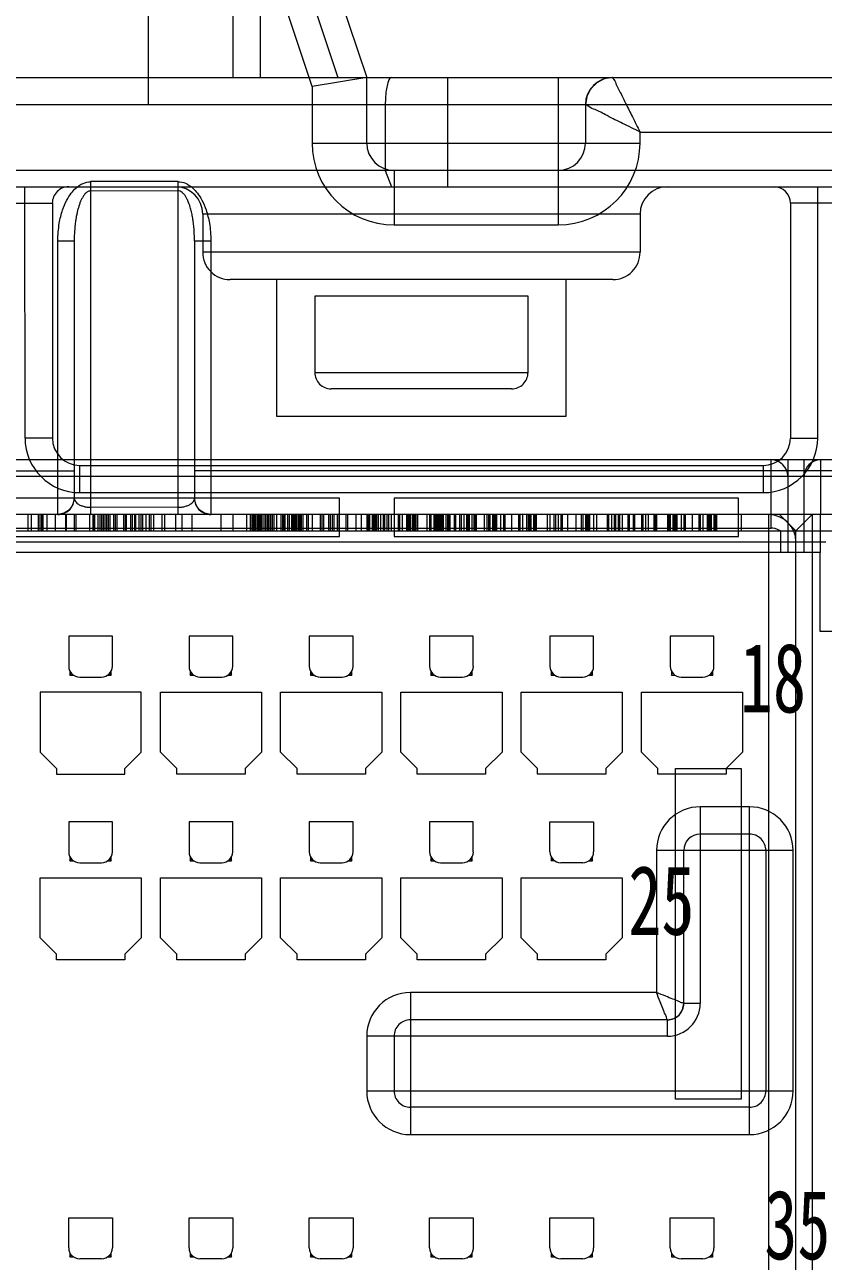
# Model space of a CAD drawing. Header units: inches. Extents: x 47316 to 59086, y 3141 to 11743.
# Drawn here: x 54970.72 to 54999.47, y 9651.85 to 9696.41 of the extents above; entities that cross this region are included whole.
import ezdxf

# ---------------------------------------------------------------- set-up
doc = ezdxf.new("R2010")
doc.units = ezdxf.units.IN
doc.header["$MEASUREMENT"] = 0
doc.styles.get("Standard").update_dxf_attribs({"font": ''})
doc.styles.get('Standard').set_extended_font_data('SimSun')

msp = doc.modelspace()

# ---------------------------------------------------------------- linework, layer by layer
at = {"color": 0, "linetype": 'Continuous', "lineweight": 15}
for p, q in [((54975.162, 9700.414), (54975.162, 9693.524)), ((54981.291, 9699.741), (54983.036, 9694.508)), ((54980.358, 9699.429), (54981.998, 9694.508)), ((54979.197, 9698.642), (54979.197, 9694.508)), ((54981.067, 9694.189), (54979.648, 9698.445)), ((54978.213, 9697.658), (54978.213, 9694.508)), ((54932.135, 9694.508), (55017.204, 9694.508)), ((54983.036, 9694.508), (54981.067, 9694.189)), ((54983.036, 9692.146), (54983.036, 9694.508)), ((54985.94, 9694.508), (54985.94, 9690.571)), ((54989.925, 9694.508), (54989.925, 9689.193)), ((54991.316, 9694.32), (54991.098, 9694.102)), ((54991.59, 9694.46), (54991.316, 9694.32)), ((54991.894, 9694.508), (54991.59, 9694.46)), ((54981.067, 9694.189), (54981.067, 9692.146)), ((54991.098, 9694.102), (54990.958, 9693.828)), ((55017.204, 9693.524), (54932.135, 9693.524)), ((54983.704, 9693.524), (54983.704, 9691.162)), ((54990.958, 9693.828), (54990.91, 9693.524)), ((54990.91, 9693.524), (54990.91, 9692.146)), ((54992.878, 9692.146), (54992.878, 9692.54)), ((54992.878, 9692.54), (55017.204, 9692.54)), ((54981.067, 9692.146), (54992.878, 9692.146)), ((55003.213, 9691.162), (54954.492, 9691.162)), ((54976.244, 9690.757), (54973.095, 9690.757)), ((54973.095, 9690.757), (54973.095, 9678.76)), ((54976.244, 9678.76), (54976.244, 9690.757)), ((54983.704, 9691.162), (54983.928, 9690.571)), ((54984.02, 9691.162), (54984.02, 9689.193)), ((54954.492, 9690.571), (54976.146, 9690.571)), ((54970.733, 9681.516), (54970.732, 9690.571)), ((54976.244, 9690.417), (54973.095, 9690.422)), ((54976.146, 9690.571), (54993.862, 9690.571)), ((54993.862, 9690.571), (55003.213, 9690.571)), ((54999.276, 9681.516), (54999.276, 9690.571)), ((54954.492, 9689.981), (54971.717, 9689.981)), ((54971.717, 9689.981), (54971.717, 9681.516)), ((55003.213, 9689.981), (54998.292, 9689.981)), ((54998.292, 9689.981), (54998.292, 9681.516)), ((54992.878, 9689.587), (54977.13, 9689.587)), ((54977.13, 9689.587), (54977.13, 9688.209)), ((54992.878, 9689.587), (54992.878, 9688.209)), ((54984.02, 9689.193), (54989.925, 9689.193)), ((54971.914, 9678.76), (54971.914, 9688.621)), ((54971.914, 9688.621), (54972.504, 9688.621)), ((54972.504, 9688.621), (54972.504, 9679.351)), ((54976.835, 9688.621), (54976.835, 9679.351)), ((54976.835, 9688.621), (54977.425, 9688.621)), ((54977.425, 9688.621), (54977.425, 9678.76)), ((54992.878, 9688.209), (54977.13, 9688.209)), ((54980.575, 9687.225), (54978.114, 9687.225)), ((54979.788, 9687.225), (54979.788, 9682.303)), ((54989.433, 9687.225), (54980.575, 9687.225)), ((54991.894, 9687.225), (54989.433, 9687.225)), ((54990.221, 9682.303), (54990.221, 9687.225)), ((54988.843, 9686.634), (54981.166, 9686.634)), ((54981.166, 9686.634), (54981.166, 9683.878)), ((54988.843, 9683.878), (54988.843, 9686.634)), ((54981.166, 9683.878), (54988.843, 9683.878)), ((54988.252, 9683.288), (54981.756, 9683.288)), ((54979.788, 9682.303), (54990.221, 9682.303)), ((54971.717, 9681.516), (54970.733, 9681.516)), ((54998.292, 9681.516), (54999.276, 9681.516)), ((55023.39, 9680.729), (54929, 9680.729)), ((54972.701, 9679.547), (54972.701, 9680.532)), ((54972.701, 9680.532), (54997.307, 9680.532)), ((54997.307, 9680.532), (54997.307, 9679.547)), ((54997.603, 9678.268), (54997.603, 9680.729)), ((54998.193, 9680.729), (54998.193, 9677.387)), ((54998.784, 9677.387), (54998.784, 9680.729)), ((54999.374, 9680.729), (54999.374, 9680.138)), ((54928.41, 9680.138), (55020.929, 9680.138)), ((54947.307, 9680.335), (54972.504, 9680.335)), ((55001.441, 9680.335), (54976.835, 9680.335)), ((54999.374, 9680.138), (54999.36, 9677.387)), ((54982.051, 9679.351), (54969.65, 9679.351)), ((54972.504, 9679.351), (54972.459, 9679.125)), ((54997.307, 9679.547), (54972.701, 9679.547)), ((54976.88, 9679.125), (54976.835, 9679.351)), ((54982.051, 9677.973), (54982.051, 9679.351)), ((54984.02, 9679.351), (54984.02, 9677.973)), ((54996.421, 9679.351), (54984.02, 9679.351)), ((54996.421, 9677.973), (54996.421, 9679.351)), ((55022.406, 9678.76), (54927.918, 9678.76)), ((54970.831, 9678.76), (54970.831, 9678.17)), ((54970.837, 9678.76), (54970.837, 9678.17)), ((54970.96, 9678.76), (54970.96, 9678.17)), ((54971.206, 9678.76), (54971.206, 9678.17)), ((54971.268, 9678.76), (54971.268, 9678.17)), ((54971.329, 9678.76), (54971.329, 9678.17)), ((54971.372, 9678.76), (54971.372, 9678.17)), ((54971.52, 9678.76), (54971.52, 9678.17)), ((54971.815, 9678.76), (54971.815, 9678.17)), ((54971.821, 9678.76), (54971.821, 9678.17)), ((54972.139, 9678.805), (54971.914, 9678.76)), ((54972.332, 9678.933), (54972.139, 9678.805)), ((54972.19, 9678.76), (54972.19, 9678.17)), ((54972.209, 9678.76), (54972.209, 9678.17)), ((54972.459, 9679.125), (54972.332, 9678.933)), ((54972.504, 9678.76), (54972.504, 9678.17)), ((54972.56, 9678.76), (54972.56, 9678.17)), ((54973.052, 9678.76), (54973.052, 9678.17)), ((54973.095, 9679.033), (54976.244, 9679.023)), ((54973.175, 9678.76), (54973.175, 9678.17)), ((54973.193, 9678.76), (54973.193, 9678.17)), ((54973.236, 9678.76), (54973.236, 9678.17)), ((54973.359, 9678.76), (54973.359, 9678.17)), ((54973.421, 9678.76), (54973.421, 9678.17)), ((54973.482, 9678.76), (54973.482, 9678.17)), ((54973.488, 9678.76), (54973.488, 9678.17)), ((54973.544, 9678.76), (54973.544, 9678.17)), ((54973.605, 9678.76), (54973.605, 9678.17)), ((54973.667, 9678.76), (54973.667, 9678.17)), ((54973.728, 9678.76), (54973.728, 9678.17)), ((54973.79, 9678.76), (54973.79, 9678.17)), ((54973.913, 9678.76), (54973.913, 9678.17)), ((54973.974, 9678.76), (54973.974, 9678.17)), ((54973.981, 9678.76), (54973.981, 9678.17)), ((54974.036, 9678.76), (54974.036, 9678.17)), ((54974.282, 9678.76), (54974.282, 9678.17)), ((54974.343, 9678.76), (54974.343, 9678.17)), ((54974.374, 9678.76), (54974.374, 9678.17)), ((54974.528, 9678.76), (54974.528, 9678.17)), ((54974.59, 9678.76), (54974.59, 9678.17)), ((54974.669, 9678.76), (54974.669, 9678.17)), ((54974.713, 9678.76), (54974.713, 9678.17)), ((54974.836, 9678.76), (54974.836, 9678.17)), ((54974.897, 9678.76), (54974.897, 9678.17)), ((54974.959, 9678.76), (54974.959, 9678.17)), ((54975.082, 9678.76), (54975.082, 9678.17)), ((54975.205, 9678.76), (54975.205, 9678.17)), ((54975.266, 9678.76), (54975.266, 9678.17)), ((54975.358, 9678.76), (54975.358, 9678.17)), ((54975.654, 9678.76), (54975.654, 9678.17)), ((54975.758, 9678.76), (54975.758, 9678.17)), ((54976.146, 9678.76), (54976.146, 9678.17)), ((54976.373, 9678.76), (54976.373, 9678.17)), ((54976.743, 9678.76), (54976.743, 9678.17)), ((54977.007, 9678.933), (54976.88, 9679.125)), ((54977.199, 9678.805), (54977.007, 9678.933)), ((54977.425, 9678.76), (54977.199, 9678.805)), ((54977.788, 9678.76), (54977.788, 9678.17)), ((54978.219, 9678.76), (54978.219, 9678.17)), ((54978.711, 9678.76), (54978.711, 9678.17)), ((54978.834, 9678.76), (54978.834, 9678.17)), ((54978.896, 9678.76), (54978.896, 9678.17)), ((54978.902, 9678.76), (54978.902, 9678.17)), ((54978.951, 9678.76), (54978.951, 9678.17)), ((54979, 9678.76), (54979, 9678.17)), ((54979.019, 9678.76), (54979.019, 9678.17)), ((54979.08, 9678.76), (54979.08, 9678.17)), ((54979.099, 9678.76), (54979.099, 9678.17)), ((54979.142, 9678.76), (54979.142, 9678.17)), ((54979.148, 9678.76), (54979.148, 9678.17)), ((54979.197, 9678.76), (54979.197, 9678.17)), ((54979.203, 9678.76), (54979.203, 9678.17)), ((54979.246, 9678.76), (54979.246, 9678.17)), ((54979.265, 9678.76), (54979.265, 9678.17)), ((54979.326, 9678.76), (54979.326, 9678.17)), ((54979.388, 9678.76), (54979.388, 9678.17)), ((54979.394, 9678.76), (54979.394, 9678.17)), ((54979.449, 9678.76), (54979.449, 9678.17)), ((54979.492, 9678.76), (54979.492, 9678.17)), ((54979.542, 9678.76), (54979.542, 9678.17)), ((54979.572, 9678.76), (54979.572, 9678.17)), ((54979.634, 9678.76), (54979.634, 9678.17)), ((54979.695, 9678.76), (54979.695, 9678.17)), ((54979.788, 9678.76), (54979.788, 9678.17)), ((54979.941, 9678.76), (54979.941, 9678.17)), ((54980.003, 9678.76), (54980.003, 9678.17)), ((54980.034, 9678.76), (54980.034, 9678.17)), ((54980.083, 9678.76), (54980.083, 9678.17)), ((54980.181, 9678.76), (54980.181, 9678.17)), ((54980.187, 9678.76), (54980.187, 9678.17)), ((54980.249, 9678.76), (54980.249, 9678.17)), ((54980.329, 9678.76), (54980.329, 9678.17)), ((54980.372, 9678.76), (54980.372, 9678.17)), ((54980.378, 9678.76), (54980.378, 9678.17)), ((54980.427, 9678.76), (54980.427, 9678.17)), ((54980.477, 9678.76), (54980.477, 9678.17)), ((54980.495, 9678.76), (54980.495, 9678.17)), ((54980.557, 9678.76), (54980.557, 9678.17)), ((54980.575, 9678.76), (54980.575, 9678.17)), ((54980.618, 9678.76), (54980.618, 9678.17)), ((54980.624, 9678.76), (54980.624, 9678.17)), ((54980.673, 9678.76), (54980.673, 9678.17)), ((54980.741, 9678.76), (54980.741, 9678.17)), ((54980.864, 9678.76), (54980.864, 9678.17)), ((54980.926, 9678.76), (54980.926, 9678.17)), ((54981.067, 9678.76), (54981.067, 9678.17)), ((54981.362, 9678.76), (54981.362, 9678.17)), ((54981.418, 9678.76), (54981.418, 9678.17)), ((54981.479, 9678.76), (54981.479, 9678.17)), ((54981.658, 9678.76), (54981.658, 9678.17)), ((54981.725, 9678.76), (54981.725, 9678.17)), ((54981.787, 9678.76), (54981.787, 9678.17)), ((54981.848, 9678.76), (54981.848, 9678.17)), ((54981.971, 9678.76), (54981.971, 9678.17)), ((54982.033, 9678.76), (54982.033, 9678.17)), ((54982.279, 9678.76), (54982.279, 9678.17)), ((54982.341, 9678.76), (54982.341, 9678.17)), ((54982.347, 9678.76), (54982.347, 9678.17)), ((54982.642, 9678.76), (54982.642, 9678.17)), ((54982.833, 9678.76), (54982.833, 9678.17)), ((54983.036, 9678.76), (54983.036, 9678.17)), ((54983.079, 9678.76), (54983.079, 9678.17)), ((54983.085, 9678.76), (54983.085, 9678.17)), ((54983.134, 9678.76), (54983.134, 9678.17)), ((54983.14, 9678.76), (54983.14, 9678.17)), ((54983.232, 9678.76), (54983.232, 9678.17)), ((54983.263, 9678.76), (54983.263, 9678.17)), ((54983.282, 9678.76), (54983.282, 9678.17)), ((54983.331, 9678.76), (54983.331, 9678.17)), ((54983.38, 9678.76), (54983.38, 9678.17)), ((54983.386, 9678.76), (54983.386, 9678.17)), ((54983.448, 9678.76), (54983.448, 9678.17)), ((54983.528, 9678.76), (54983.528, 9678.17)), ((54983.626, 9678.76), (54983.626, 9678.17)), ((54983.632, 9678.76), (54983.632, 9678.17)), ((54983.675, 9678.76), (54983.675, 9678.17)), ((54983.755, 9678.76), (54983.755, 9678.17)), ((54983.817, 9678.76), (54983.817, 9678.17)), ((54983.921, 9678.76), (54983.921, 9678.17)), ((54984.168, 9678.76), (54984.168, 9678.17)), ((54984.217, 9678.76), (54984.217, 9678.17)), ((54984.309, 9678.76), (54984.309, 9678.17)), ((54984.315, 9678.76), (54984.315, 9678.17)), ((54984.463, 9678.76), (54984.463, 9678.17)), ((54984.512, 9678.76), (54984.512, 9678.17)), ((54984.561, 9678.76), (54984.561, 9678.17)), ((54984.61, 9678.76), (54984.61, 9678.17)), ((54984.678, 9678.76), (54984.678, 9678.17)), ((54984.709, 9678.76), (54984.709, 9678.17)), ((54984.758, 9678.76), (54984.758, 9678.17)), ((54984.807, 9678.76), (54984.807, 9678.17)), ((54984.863, 9678.76), (54984.863, 9678.17)), ((54985.201, 9678.76), (54985.201, 9678.17)), ((54985.299, 9678.76), (54985.299, 9678.17)), ((54985.349, 9678.76), (54985.349, 9678.17)), ((54985.447, 9678.76), (54985.447, 9678.17)), ((54985.496, 9678.76), (54985.496, 9678.17)), ((54985.539, 9678.76), (54985.539, 9678.17)), ((54985.545, 9678.76), (54985.545, 9678.17)), ((54985.595, 9678.76), (54985.595, 9678.17)), ((54985.644, 9678.76), (54985.644, 9678.17)), ((54985.693, 9678.76), (54985.693, 9678.17)), ((54985.742, 9678.76), (54985.742, 9678.17)), ((54985.785, 9678.76), (54985.785, 9678.17)), ((54985.792, 9678.76), (54985.792, 9678.17)), ((54985.89, 9678.76), (54985.89, 9678.17)), ((54985.939, 9678.76), (54985.939, 9678.17)), ((54985.988, 9678.76), (54985.988, 9678.17)), ((54986.031, 9678.76), (54986.031, 9678.17)), ((54986.185, 9678.76), (54986.185, 9678.17)), ((54986.234, 9678.76), (54986.234, 9678.17)), ((54986.382, 9678.76), (54986.382, 9678.17)), ((54986.431, 9678.76), (54986.431, 9678.17)), ((54986.53, 9678.76), (54986.53, 9678.17)), ((54986.628, 9678.76), (54986.628, 9678.17)), ((54986.677, 9678.76), (54986.677, 9678.17)), ((54986.708, 9678.76), (54986.708, 9678.17)), ((54986.727, 9678.76), (54986.727, 9678.17)), ((54986.825, 9678.76), (54986.825, 9678.17)), ((54986.893, 9678.76), (54986.893, 9678.17)), ((54986.923, 9678.76), (54986.923, 9678.17)), ((54986.973, 9678.76), (54986.973, 9678.17)), ((54987.262, 9678.76), (54987.262, 9678.17)), ((54987.366, 9678.76), (54987.366, 9678.17)), ((54987.416, 9678.76), (54987.416, 9678.17)), ((54987.465, 9678.76), (54987.465, 9678.17)), ((54987.563, 9678.76), (54987.563, 9678.17)), ((54987.612, 9678.76), (54987.612, 9678.17)), ((54987.662, 9678.76), (54987.662, 9678.17)), ((54987.711, 9678.76), (54987.711, 9678.17)), ((54987.858, 9678.76), (54987.858, 9678.17)), ((54987.957, 9678.76), (54987.957, 9678.17)), ((54988.006, 9678.76), (54988.006, 9678.17)), ((54988.252, 9678.76), (54988.252, 9678.17)), ((54988.498, 9678.76), (54988.498, 9678.17)), ((54988.547, 9678.76), (54988.547, 9678.17)), ((54988.646, 9678.76), (54988.646, 9678.17)), ((54988.794, 9678.76), (54988.794, 9678.17)), ((54988.843, 9678.76), (54988.843, 9678.17)), ((54988.892, 9678.76), (54988.892, 9678.17)), ((54988.941, 9678.76), (54988.941, 9678.17)), ((54989.04, 9678.76), (54989.04, 9678.17)), ((54989.089, 9678.76), (54989.089, 9678.17)), ((54989.138, 9678.76), (54989.138, 9678.17)), ((54989.532, 9678.76), (54989.532, 9678.17)), ((54989.63, 9678.76), (54989.63, 9678.17)), ((54989.778, 9678.76), (54989.778, 9678.17)), ((54989.827, 9678.76), (54989.827, 9678.17)), ((54989.925, 9678.76), (54989.925, 9678.17)), ((54990.024, 9678.76), (54990.024, 9678.17)), ((54990.073, 9678.76), (54990.073, 9678.17)), ((54990.27, 9678.76), (54990.27, 9678.17)), ((54990.565, 9678.76), (54990.565, 9678.17)), ((54990.762, 9678.76), (54990.762, 9678.17)), ((54990.811, 9678.76), (54990.811, 9678.17)), ((54990.91, 9678.76), (54990.91, 9678.17)), ((54990.959, 9678.76), (54990.959, 9678.17)), ((54991.008, 9678.76), (54991.008, 9678.17)), ((54991.057, 9678.76), (54991.057, 9678.17)), ((54991.205, 9678.76), (54991.205, 9678.17)), ((54991.303, 9678.76), (54991.303, 9678.17)), ((54991.697, 9678.76), (54991.697, 9678.17)), ((54991.746, 9678.76), (54991.746, 9678.17)), ((54991.845, 9678.76), (54991.845, 9678.17)), ((54991.943, 9678.76), (54991.943, 9678.17)), ((54991.992, 9678.76), (54991.992, 9678.17)), ((54992.091, 9678.76), (54992.091, 9678.17)), ((54992.14, 9678.76), (54992.14, 9678.17)), ((54992.238, 9678.76), (54992.238, 9678.17)), ((54992.435, 9678.76), (54992.435, 9678.17)), ((54992.484, 9678.76), (54992.484, 9678.17)), ((54992.632, 9678.76), (54992.632, 9678.17)), ((54992.681, 9678.76), (54992.681, 9678.17)), ((54992.927, 9678.76), (54992.927, 9678.17)), ((54992.977, 9678.76), (54992.977, 9678.17)), ((54993.075, 9678.76), (54993.075, 9678.17)), ((54993.173, 9678.76), (54993.173, 9678.17)), ((54993.37, 9678.76), (54993.37, 9678.17)), ((54993.419, 9678.76), (54993.419, 9678.17)), ((54993.469, 9678.76), (54993.469, 9678.17)), ((54993.862, 9678.76), (54993.862, 9678.17)), ((54993.912, 9678.76), (54993.912, 9678.17)), ((54993.961, 9678.76), (54993.961, 9678.17)), ((54994.059, 9678.76), (54994.059, 9678.17)), ((54994.108, 9678.76), (54994.108, 9678.17)), ((54994.158, 9678.76), (54994.158, 9678.17)), ((54994.207, 9678.76), (54994.207, 9678.17)), ((54994.355, 9678.76), (54994.355, 9678.17)), ((54994.453, 9678.76), (54994.453, 9678.17)), ((54994.502, 9678.76), (54994.502, 9678.17)), ((54994.748, 9678.76), (54994.748, 9678.17)), ((54994.994, 9678.76), (54994.994, 9678.17)), ((54995.044, 9678.76), (54995.044, 9678.17)), ((54995.142, 9678.76), (54995.142, 9678.17)), ((54995.29, 9678.76), (54995.29, 9678.17)), ((54995.339, 9678.76), (54995.339, 9678.17)), ((54995.388, 9678.76), (54995.388, 9678.17)), ((54995.437, 9678.76), (54995.437, 9678.17)), ((54995.536, 9678.76), (54995.536, 9678.17)), ((54995.585, 9678.76), (54995.585, 9678.17)), ((54995.634, 9678.76), (54995.634, 9678.17)), ((54996.52, 9678.76), (54996.52, 9678.17)), ((54997.504, 9678.76), (54997.504, 9619.311)), ((54997.898, 9678.76), (54998.488, 9678.17)), ((54998.488, 9678.17), (54999.079, 9678.76)), ((54999.079, 9678.76), (54999.079, 9619.311)), ((54957.88, 9678.268), (54997.603, 9678.268)), ((54928.114, 9678.17), (55021.225, 9678.17)), ((54969.65, 9677.973), (54982.051, 9677.973)), ((54984.02, 9677.973), (54996.421, 9677.973)), ((54997.929, 9678.17), (54997.929, 9677.387)), ((54998.488, 9620.295), (54998.488, 9678.17)), ((54951.146, 9677.776), (54999.571, 9677.776)), ((54999.357, 9677.387), (54951.507, 9677.387)), ((54999.357, 9674.55), (54999.357, 9677.387)), ((54973.882, 9674.38), (54972.307, 9674.38)), ((54972.307, 9674.38), (54972.307, 9673.297)), ((54973.882, 9673.297), (54973.882, 9674.38)), ((54978.213, 9674.38), (54976.638, 9674.38)), ((54976.638, 9674.38), (54976.638, 9673.297)), ((54978.213, 9673.297), (54978.213, 9674.38)), ((54982.544, 9674.38), (54980.969, 9674.38)), ((54980.969, 9674.38), (54980.969, 9673.297)), ((54982.544, 9673.297), (54982.544, 9674.38)), ((54986.874, 9674.38), (54985.299, 9674.38)), ((54985.299, 9674.38), (54985.299, 9673.297)), ((54986.874, 9673.297), (54986.874, 9674.38)), ((54991.205, 9674.38), (54989.63, 9674.38)), ((54989.63, 9674.38), (54989.63, 9673.297)), ((54991.205, 9673.297), (54991.205, 9674.38)), ((54995.536, 9674.38), (54993.961, 9674.38)), ((54993.961, 9674.38), (54993.961, 9673.297)), ((54995.536, 9673.297), (54995.536, 9674.38)), ((55019.007, 9674.55), (54999.357, 9674.55)), ((54972.351, 9673.117), (54972.351, 9672.973)), ((54972.351, 9672.973), (54972.398, 9673.046)), ((54972.351, 9672.973), (54972.479, 9672.973)), ((54973.711, 9672.973), (54973.838, 9672.973)), ((54973.792, 9673.046), (54973.838, 9672.973)), ((54973.838, 9672.973), (54973.838, 9673.117)), ((54976.682, 9673.117), (54976.682, 9672.973)), ((54976.682, 9672.973), (54976.729, 9673.046)), ((54976.682, 9672.973), (54976.809, 9672.973)), ((54978.042, 9672.973), (54978.169, 9672.973)), ((54978.122, 9673.046), (54978.169, 9672.973)), ((54978.169, 9672.973), (54978.169, 9673.117)), ((54981.012, 9673.117), (54981.012, 9672.973)), ((54981.012, 9672.973), (54981.059, 9673.046)), ((54981.012, 9672.973), (54981.14, 9672.973)), ((54982.372, 9672.973), (54982.5, 9672.973)), ((54982.453, 9673.046), (54982.5, 9672.973)), ((54982.5, 9672.973), (54982.5, 9673.117)), ((54985.343, 9673.117), (54985.343, 9672.973)), ((54985.343, 9672.973), (54985.39, 9673.046)), ((54985.343, 9672.973), (54985.471, 9672.973)), ((54986.703, 9672.973), (54986.83, 9672.973)), ((54986.784, 9673.046), (54986.83, 9672.973)), ((54986.83, 9672.973), (54986.83, 9673.117)), ((54989.674, 9673.117), (54989.674, 9672.973)), ((54989.674, 9672.973), (54989.721, 9673.046)), ((54989.674, 9672.973), (54989.801, 9672.973)), ((54991.034, 9672.973), (54991.161, 9672.973)), ((54991.114, 9673.046), (54991.161, 9672.973)), ((54991.161, 9672.973), (54991.161, 9673.117)), ((54994.005, 9673.117), (54994.005, 9672.973)), ((54994.005, 9672.973), (54994.051, 9673.046)), ((54994.005, 9672.973), (54994.132, 9672.973)), ((54995.364, 9672.973), (54995.492, 9672.973)), ((54995.445, 9673.046), (54995.492, 9672.973)), ((54995.492, 9672.973), (54995.492, 9673.117)), ((54972.701, 9672.904), (54973.488, 9672.904)), ((54977.032, 9672.904), (54977.819, 9672.904)), ((54981.362, 9672.904), (54982.15, 9672.904)), ((54985.693, 9672.904), (54986.481, 9672.904)), ((54990.024, 9672.904), (54990.811, 9672.904)), ((54994.355, 9672.904), (54995.142, 9672.904)), ((54971.274, 9672.362), (54971.274, 9670.197)), ((54974.916, 9672.362), (54971.274, 9672.362)), ((54974.916, 9670.197), (54974.916, 9672.362)), ((54975.605, 9670.197), (54975.605, 9672.362)), ((54975.605, 9672.362), (54979.246, 9672.362)), ((54979.246, 9672.362), (54979.246, 9670.197)), ((54979.935, 9670.197), (54979.935, 9672.362)), ((54979.935, 9672.362), (54983.577, 9672.362)), ((54983.577, 9672.362), (54983.577, 9670.197)), ((54984.266, 9670.197), (54984.266, 9672.362)), ((54984.266, 9672.362), (54987.908, 9672.362)), ((54987.908, 9672.362), (54987.908, 9670.197)), ((54988.597, 9670.197), (54988.597, 9672.362)), ((54988.597, 9672.362), (54992.238, 9672.362)), ((54992.238, 9672.362), (54992.238, 9670.197)), ((54992.927, 9670.197), (54992.927, 9672.362)), ((54992.927, 9672.362), (54996.569, 9672.362)), ((54996.569, 9672.362), (54996.569, 9670.197)), ((54971.274, 9670.197), (54971.864, 9669.607)), ((54974.325, 9669.607), (54974.916, 9670.197)), ((54976.195, 9669.607), (54975.605, 9670.197)), ((54979.246, 9670.197), (54978.656, 9669.607)), ((54980.526, 9669.607), (54979.935, 9670.197)), ((54983.577, 9670.197), (54982.986, 9669.607)), ((54984.857, 9669.607), (54984.266, 9670.197)), ((54987.908, 9670.197), (54987.317, 9669.607)), ((54989.187, 9669.607), (54988.597, 9670.197)), ((54992.238, 9670.197), (54991.648, 9669.607)), ((54993.518, 9669.607), (54992.927, 9670.197)), ((54996.569, 9670.197), (54995.979, 9669.607)), ((54971.864, 9669.607), (54971.864, 9669.41)), ((54971.864, 9669.41), (54974.325, 9669.41)), ((54974.325, 9669.41), (54974.325, 9669.607)), ((54976.195, 9669.41), (54976.195, 9669.607)), ((54978.656, 9669.41), (54976.195, 9669.41)), ((54978.656, 9669.607), (54978.656, 9669.41)), ((54980.526, 9669.41), (54980.526, 9669.607)), ((54982.986, 9669.41), (54980.526, 9669.41)), ((54982.986, 9669.607), (54982.986, 9669.41)), ((54984.857, 9669.41), (54984.857, 9669.607)), ((54987.317, 9669.41), (54984.857, 9669.41)), ((54987.317, 9669.607), (54987.317, 9669.41)), ((54989.187, 9669.41), (54989.187, 9669.607)), ((54991.648, 9669.41), (54989.187, 9669.41)), ((54991.648, 9669.607), (54991.648, 9669.41)), ((54993.518, 9669.41), (54993.518, 9669.607)), ((54995.979, 9669.41), (54993.518, 9669.41)), ((54994.158, 9657.697), (54994.158, 9669.607)), ((54994.158, 9669.607), (54996.52, 9669.607)), ((54995.979, 9669.607), (54995.979, 9669.41)), ((54996.52, 9669.607), (54996.52, 9657.697)), ((54995.044, 9668.229), (54995.043, 9661.142)), ((54996.815, 9668.229), (54995.044, 9668.229)), ((54996.815, 9656.418), (54996.815, 9668.229)), ((54973.882, 9667.687), (54972.307, 9667.687)), ((54972.307, 9667.687), (54972.307, 9666.605)), ((54973.882, 9666.605), (54973.882, 9667.687)), ((54978.213, 9667.687), (54976.638, 9667.687)), ((54976.638, 9667.687), (54976.638, 9666.605)), ((54978.213, 9666.605), (54978.213, 9667.687)), ((54982.544, 9667.687), (54980.969, 9667.687)), ((54980.969, 9667.687), (54980.969, 9666.605)), ((54982.544, 9666.605), (54982.544, 9667.687)), ((54986.874, 9667.687), (54985.299, 9667.687)), ((54985.299, 9667.687), (54985.299, 9666.605)), ((54986.874, 9666.605), (54986.874, 9667.687)), ((54989.63, 9666.605), (54989.63, 9667.687)), ((54989.63, 9667.687), (54991.205, 9667.687)), ((54991.205, 9667.687), (54991.205, 9666.605)), ((54996.815, 9667.244), (54995.044, 9667.244)), ((54972.351, 9666.424), (54972.351, 9666.28)), ((54972.351, 9666.28), (54972.398, 9666.353)), ((54972.351, 9666.28), (54972.479, 9666.28)), ((54973.711, 9666.28), (54973.838, 9666.28)), ((54973.792, 9666.353), (54973.838, 9666.28)), ((54973.838, 9666.28), (54973.838, 9666.424)), ((54976.682, 9666.424), (54976.682, 9666.28)), ((54976.682, 9666.28), (54976.729, 9666.353)), ((54976.682, 9666.28), (54976.809, 9666.28)), ((54978.042, 9666.28), (54978.169, 9666.28)), ((54978.122, 9666.353), (54978.169, 9666.28)), ((54978.169, 9666.28), (54978.169, 9666.424)), ((54981.012, 9666.424), (54981.012, 9666.28)), ((54981.012, 9666.28), (54981.059, 9666.353)), ((54981.012, 9666.28), (54981.14, 9666.28)), ((54982.372, 9666.28), (54982.5, 9666.28)), ((54982.453, 9666.353), (54982.5, 9666.28)), ((54982.5, 9666.28), (54982.5, 9666.424)), ((54985.343, 9666.424), (54985.343, 9666.28)), ((54985.343, 9666.28), (54985.39, 9666.353)), ((54985.343, 9666.28), (54985.471, 9666.28)), ((54986.703, 9666.28), (54986.83, 9666.28)), ((54986.784, 9666.353), (54986.83, 9666.28)), ((54986.83, 9666.28), (54986.83, 9666.424)), ((54989.674, 9666.424), (54989.674, 9666.28)), ((54989.674, 9666.28), (54989.721, 9666.353)), ((54989.801, 9666.28), (54989.674, 9666.28)), ((54991.034, 9666.28), (54991.161, 9666.28)), ((54991.114, 9666.353), (54991.161, 9666.28)), ((54991.161, 9666.28), (54991.161, 9666.424)), ((54998.39, 9666.654), (54993.469, 9666.654)), ((54993.469, 9666.654), (54993.469, 9661.536)), ((54994.453, 9661.142), (54994.453, 9666.654)), ((54997.406, 9666.654), (54997.406, 9657.992)), ((54998.39, 9657.992), (54998.39, 9666.654)), ((54972.701, 9666.211), (54973.488, 9666.211)), ((54977.032, 9666.211), (54977.819, 9666.211)), ((54981.362, 9666.211), (54982.15, 9666.211)), ((54985.693, 9666.211), (54986.481, 9666.211)), ((54990.811, 9666.211), (54990.024, 9666.211)), ((54971.274, 9665.67), (54974.916, 9665.67)), ((54971.274, 9663.504), (54971.274, 9665.67)), ((54974.916, 9665.67), (54974.916, 9663.504)), ((54975.605, 9663.504), (54975.605, 9665.67)), ((54975.605, 9665.67), (54979.246, 9665.67)), ((54979.246, 9665.67), (54979.246, 9663.504)), ((54979.935, 9663.504), (54979.935, 9665.67)), ((54979.935, 9665.67), (54983.577, 9665.67)), ((54983.577, 9665.67), (54983.577, 9663.504)), ((54984.266, 9663.504), (54984.266, 9665.67)), ((54984.266, 9665.67), (54987.908, 9665.67)), ((54987.908, 9665.67), (54987.908, 9663.504)), ((54988.597, 9663.504), (54988.597, 9665.67)), ((54988.597, 9665.67), (54992.238, 9665.67)), ((54992.238, 9665.67), (54992.238, 9663.504)), ((54971.864, 9662.914), (54971.274, 9663.504)), ((54974.916, 9663.504), (54974.325, 9662.914)), ((54976.195, 9662.914), (54975.605, 9663.504)), ((54979.246, 9663.504), (54978.656, 9662.914)), ((54980.526, 9662.914), (54979.935, 9663.504)), ((54983.577, 9663.504), (54982.986, 9662.914)), ((54984.857, 9662.914), (54984.266, 9663.504)), ((54987.908, 9663.504), (54987.317, 9662.914)), ((54989.187, 9662.914), (54988.597, 9663.504)), ((54992.238, 9663.504), (54991.648, 9662.914)), ((54971.864, 9662.717), (54971.864, 9662.914)), ((54974.325, 9662.717), (54971.864, 9662.717)), ((54974.325, 9662.914), (54974.325, 9662.717)), ((54976.195, 9662.717), (54976.195, 9662.914)), ((54978.656, 9662.717), (54976.195, 9662.717)), ((54978.656, 9662.914), (54978.656, 9662.717)), ((54980.526, 9662.717), (54980.526, 9662.914)), ((54982.986, 9662.717), (54980.526, 9662.717)), ((54982.986, 9662.914), (54982.986, 9662.717)), ((54984.857, 9662.717), (54984.857, 9662.914)), ((54987.317, 9662.717), (54984.857, 9662.717)), ((54987.317, 9662.914), (54987.317, 9662.717)), ((54989.187, 9662.717), (54989.187, 9662.914)), ((54991.648, 9662.717), (54989.187, 9662.717)), ((54991.648, 9662.914), (54991.648, 9662.717)), ((54993.469, 9661.536), (54984.61, 9661.536)), ((54984.61, 9661.536), (54984.61, 9656.418)), ((54994.28, 9660.725), (54994.408, 9660.916)), ((54994.408, 9660.916), (54994.453, 9661.142)), ((54995.043, 9661.142), (54994.453, 9661.142)), ((54993.862, 9660.551), (54984.61, 9660.551)), ((54993.862, 9660.551), (54994.088, 9660.596)), ((54993.862, 9659.961), (54993.862, 9660.551)), ((54994.088, 9660.596), (54994.28, 9660.725)), ((54983.036, 9659.961), (54983.036, 9657.992)), ((54993.862, 9659.961), (54983.036, 9659.961)), ((54984.02, 9659.961), (54984.02, 9657.992)), ((54983.036, 9657.992), (54998.39, 9657.992)), ((54996.815, 9657.402), (54984.61, 9657.402)), ((54996.52, 9657.697), (54994.158, 9657.697)), ((54984.61, 9656.418), (54996.815, 9656.418)), ((54972.307, 9652.333), (54972.307, 9653.416)), ((54972.307, 9653.416), (54973.882, 9653.416)), ((54973.882, 9653.416), (54973.882, 9652.333)), ((54976.638, 9652.333), (54976.638, 9653.416)), ((54976.638, 9653.416), (54978.213, 9653.416)), ((54978.213, 9653.416), (54978.213, 9652.333)), ((54980.969, 9652.333), (54980.969, 9653.416)), ((54980.969, 9653.416), (54982.544, 9653.416)), ((54982.544, 9653.416), (54982.544, 9652.333)), ((54985.299, 9652.333), (54985.299, 9653.416)), ((54985.299, 9653.416), (54986.874, 9653.416)), ((54986.874, 9653.416), (54986.874, 9652.333)), ((54989.63, 9652.333), (54989.63, 9653.416)), ((54989.63, 9653.416), (54991.205, 9653.416)), ((54991.205, 9653.416), (54991.205, 9652.333)), ((54993.961, 9652.333), (54993.961, 9653.416)), ((54993.961, 9653.416), (54995.536, 9653.416)), ((54995.536, 9653.416), (54995.536, 9652.333)), ((54972.351, 9652.153), (54972.351, 9652.008)), ((54972.351, 9652.008), (54972.398, 9652.082)), ((54972.351, 9652.008), (54972.479, 9652.008)), ((54973.711, 9652.008), (54973.838, 9652.008)), ((54973.792, 9652.082), (54973.838, 9652.008)), ((54973.838, 9652.008), (54973.838, 9652.153)), ((54976.682, 9652.153), (54976.682, 9652.008)), ((54976.729, 9652.082), (54976.682, 9652.008)), ((54976.682, 9652.008), (54976.809, 9652.008)), ((54978.042, 9652.008), (54978.169, 9652.008)), ((54978.122, 9652.082), (54978.169, 9652.008)), ((54978.169, 9652.008), (54978.169, 9652.153)), ((54981.012, 9652.153), (54981.012, 9652.008)), ((54981.012, 9652.008), (54981.059, 9652.082)), ((54981.012, 9652.008), (54981.14, 9652.008)), ((54982.372, 9652.008), (54982.5, 9652.008)), ((54982.5, 9652.008), (54982.453, 9652.082)), ((54982.5, 9652.008), (54982.5, 9652.153)), ((54985.343, 9652.153), (54985.343, 9652.008)), ((54985.343, 9652.008), (54985.39, 9652.082)), ((54985.343, 9652.008), (54985.471, 9652.008)), ((54986.703, 9652.008), (54986.83, 9652.008)), ((54986.83, 9652.008), (54986.784, 9652.082)), ((54986.83, 9652.008), (54986.83, 9652.153)), ((54989.674, 9652.153), (54989.674, 9652.008)), ((54989.674, 9652.008), (54989.721, 9652.082)), ((54989.674, 9652.008), (54989.801, 9652.008)), ((54991.034, 9652.008), (54991.161, 9652.008)), ((54991.114, 9652.082), (54991.161, 9652.008)), ((54991.161, 9652.008), (54991.161, 9652.153)), ((54994.005, 9652.153), (54994.005, 9652.008)), ((54994.051, 9652.082), (54994.005, 9652.008)), ((54994.005, 9652.008), (54994.132, 9652.008)), ((54995.364, 9652.008), (54995.492, 9652.008)), ((54995.445, 9652.082), (54995.492, 9652.008)), ((54995.492, 9652.008), (54995.492, 9652.153)), ((54973.488, 9651.939), (54972.701, 9651.939)), ((54977.819, 9651.939), (54977.032, 9651.939)), ((54982.15, 9651.939), (54981.362, 9651.939)), ((54986.481, 9651.939), (54985.693, 9651.939)), ((54990.811, 9651.939), (54990.024, 9651.939)), ((54995.142, 9651.939), (54994.355, 9651.939))]:
    msp.add_line(p, q, dxfattribs=at)
for centre, radius, start, end in [((54991.894, 9693.524), 0.984, 90.0001, 180), ((54984.02, 9692.146), 2.953, 180, 270), ((54984.02, 9692.146), 0.984, 180.0018, 269.9982), ((54989.925, 9692.146), 2.953, 270, 360), ((54989.925, 9692.146), 0.984, 270, 0), ((54972.307, 9689.981), 0.591, 90, 180.0001), ((54976.146, 9689.587), 0.984, 0.0018, 89.9982), ((54993.862, 9689.587), 0.984, 90.0018, 179.9982), ((54997.701, 9689.981), 0.591, 0, 90), ((54978.114, 9688.209), 0.984, 180.0015, 270.0065), ((54991.894, 9688.209), 0.984, 269.9935, 0), ((54981.756, 9683.878), 0.591, 180, 270.0009), ((54988.252, 9683.878), 0.591, 269.9991, 360), ((54972.701, 9681.516), 1.968, 180, 270), ((54972.701, 9681.516), 0.984, 180, 270), ((54997.307, 9681.516), 1.968, 270, 360), ((54997.307, 9681.516), 0.984, 270, 360), ((54997.603, 9680.138), 0.591, 359.9999, 89.9981), ((54999.374, 9680.138), 0.591, 90.0002, 179.9999), ((54971.914, 9679.351), 0.591, 269.9999, 0.0002), ((54977.425, 9679.351), 0.591, 179.9998, 270), ((54997.504, 9677.776), 0.984, 0.0002, 90), ((54972.701, 9673.297), 0.394, 180, 270), ((54973.488, 9673.297), 0.394, 270, 360), ((54977.032, 9673.297), 0.394, 180, 270), ((54977.819, 9673.297), 0.394, 270, 360), ((54981.362, 9673.297), 0.394, 180, 270), ((54982.15, 9673.297), 0.394, 270, 360), ((54985.693, 9673.297), 0.394, 180, 270), ((54986.481, 9673.297), 0.394, 270, 360), ((54990.024, 9673.297), 0.394, 180, 270), ((54990.811, 9673.297), 0.394, 270, 360), ((54994.355, 9673.297), 0.394, 180, 270), ((54995.142, 9673.297), 0.394, 270, 360), ((54995.044, 9666.654), 1.575, 90, 180), ((54996.815, 9666.654), 1.575, 0, 90), ((54995.044, 9666.654), 0.591, 90, 180), ((54996.815, 9666.654), 0.591, 359.9991, 90.0009), ((54972.701, 9666.605), 0.394, 180, 270), ((54973.488, 9666.605), 0.394, 270, 0), ((54977.032, 9666.605), 0.394, 180, 270), ((54977.819, 9666.605), 0.394, 270, 360), ((54981.362, 9666.605), 0.394, 180, 270), ((54982.15, 9666.605), 0.394, 270, 360), ((54985.693, 9666.605), 0.394, 180, 270), ((54986.481, 9666.605), 0.394, 270, 360), ((54990.024, 9666.605), 0.394, 180, 270), ((54990.811, 9666.605), 0.394, 270, 360), ((54984.61, 9659.961), 1.575, 90, 180), ((54993.862, 9661.142), 0.591, 269.9999, 0.0001), ((54993.862, 9661.142), 1.181, 270, 360), ((54984.61, 9659.961), 0.591, 89.9991, 180.0009), ((54984.61, 9657.992), 1.575, 180, 270), ((54984.61, 9657.992), 0.591, 179.9991, 270.0009), ((54996.815, 9657.992), 1.575, 270, 360), ((54996.815, 9657.992), 0.591, 269.9991, 0.0009), ((54972.701, 9652.333), 0.394, 180, 270), ((54973.488, 9652.333), 0.394, 270, 0), ((54977.032, 9652.333), 0.394, 180, 270), ((54977.819, 9652.333), 0.394, 270, 0), ((54981.362, 9652.333), 0.394, 180, 270), ((54982.15, 9652.333), 0.394, 270, 0), ((54985.693, 9652.333), 0.394, 180, 270), ((54986.481, 9652.333), 0.394, 270, 0), ((54990.024, 9652.333), 0.394, 180, 270), ((54990.811, 9652.333), 0.394, 270, 0), ((54994.355, 9652.333), 0.394, 180, 270), ((54995.142, 9652.333), 0.394, 270, 360)]:
    msp.add_arc(centre, radius, start, end, dxfattribs=at)
for points, knots in [([(54983.928, 9694.508), (54983.899, 9694.508), (54983.834, 9694.441), (54983.787, 9694.3), (54983.739, 9694.085), (54983.711, 9693.819), (54983.704, 9693.625), (54983.704, 9693.524)], [0, 0, 0, 0, 0.080913, 0.227982, 0.442408, 0.707723, 1, 1, 1, 1]), ([(54991.894, 9694.508), (54991.871, 9694.508), (54991.995, 9694.373), (54992.008, 9694.24), (54992.198, 9693.919), (54992.374, 9693.541), (54992.619, 9693.061), (54992.785, 9692.722), (54992.878, 9692.54)], [0, 0, 0, 0, 0.031758, 0.12796, 0.275151, 0.482192, 0.721422, 1, 1, 1, 1]), ([(54992.878, 9692.54), (54992.67, 9692.647), (54992.268, 9692.848), (54991.744, 9693.094), (54991.287, 9693.365), (54991.096, 9693.384), (54990.91, 9693.555), (54990.91, 9693.524)], [0, 0, 0, 0, 0.319622, 0.60293, 0.823422, 0.957658, 1, 1, 1, 1]), ([(54971.914, 9688.621), (54971.92, 9688.833), (54971.942, 9689.21), (54972.066, 9689.702), (54972.217, 9690.065), (54972.381, 9690.33), (54972.572, 9690.545), (54972.805, 9690.706), (54973.003, 9690.75), (54973.095, 9690.75)], [0, 0, 0, 0, 0.240796, 0.425988, 0.571416, 0.685239, 0.777652, 0.896096, 1, 1, 1, 1]), ([(54976.244, 9690.75), (54976.335, 9690.751), (54976.531, 9690.707), (54976.763, 9690.548), (54976.955, 9690.335), (54977.12, 9690.07), (54977.272, 9689.706), (54977.396, 9689.213), (54977.419, 9688.834), (54977.425, 9688.621)], [0, 0, 0, 0, 0.102613, 0.220339, 0.313047, 0.42655, 0.572053, 0.757953, 1, 1, 1, 1]), ([(54973.095, 9690.422), (54973.086, 9690.422), (54973.062, 9690.421), (54973.024, 9690.411), (54972.968, 9690.384), (54972.904, 9690.331), (54972.838, 9690.248), (54972.781, 9690.152), (54972.714, 9690.009), (54972.662, 9689.854), (54972.619, 9689.693), (54972.592, 9689.568), (54972.568, 9689.441), (54972.544, 9689.284), (54972.524, 9689.097), (54972.509, 9688.881), (54972.505, 9688.722), (54972.504, 9688.636), (54972.504, 9688.621)], [0, 0, 0, 0, 0.0136, 0.035399, 0.058026, 0.106481, 0.159253, 0.215394, 0.273994, 0.395971, 0.459299, 0.523374, 0.588018, 0.653103, 0.761595, 0.870634, 0.977347, 1, 1, 1, 1]), ([(54976.835, 9688.621), (54976.835, 9688.677), (54976.832, 9688.844), (54976.818, 9689.073), (54976.792, 9689.304), (54976.764, 9689.484), (54976.728, 9689.661), (54976.678, 9689.853), (54976.62, 9690.021), (54976.553, 9690.16), (54976.497, 9690.253), (54976.432, 9690.333), (54976.358, 9690.394), (54976.292, 9690.42), (54976.254, 9690.422), (54976.244, 9690.422)], [0, 0, 0, 0, 0.084515, 0.251217, 0.342992, 0.43411, 0.524288, 0.613083, 0.732167, 0.789343, 0.844104, 0.895582, 0.942899, 0.986169, 1, 1, 1, 1]), ([(54972.504, 9679.351), (54972.504, 9679.321), (54972.519, 9679.265), (54972.57, 9679.195), (54972.643, 9679.136), (54972.741, 9679.085), (54972.839, 9679.053), (54972.928, 9679.035), (54973.001, 9679.026), (54973.057, 9679.023), (54973.088, 9679.023), (54973.095, 9679.023)], [0, 0, 0, 0, 0.120064, 0.226155, 0.35133, 0.50036, 0.674831, 0.770735, 0.870969, 0.973863, 1, 1, 1, 1]), ([(54976.244, 9679.023), (54976.25, 9679.023), (54976.282, 9679.023), (54976.338, 9679.026), (54976.411, 9679.035), (54976.5, 9679.053), (54976.599, 9679.085), (54976.697, 9679.136), (54976.77, 9679.196), (54976.821, 9679.266), (54976.835, 9679.322), (54976.835, 9679.351)], [0, 0, 0, 0, 0.024589, 0.128066, 0.228877, 0.325305, 0.500607, 0.650206, 0.775739, 0.882078, 1, 1, 1, 1]), ([(54997.929, 9678.17), (54997.896, 9678.191), (54997.826, 9678.228), (54997.715, 9678.26), (54997.639, 9678.268), (54997.603, 9678.268)], [0, 0, 0, 0, 0.34529, 0.681778, 1, 1, 1, 1]), ([(54993.862, 9660.551), (54993.844, 9660.551), (54993.845, 9660.653), (54993.767, 9660.754), (54993.699, 9660.972), (54993.588, 9661.231), (54993.513, 9661.426), (54993.469, 9661.536)], [0, 0, 0, 0, 0.052639, 0.190306, 0.413499, 0.664102, 1, 1, 1, 1]), ([(54994.453, 9661.142), (54994.453, 9661.159), (54994.358, 9661.158), (54994.259, 9661.234), (54994.041, 9661.302), (54993.779, 9661.414), (54993.581, 9661.49), (54993.469, 9661.536)], [0, 0, 0, 0, 0.047711, 0.179905, 0.403898, 0.658063, 1, 1, 1, 1])]:
    msp.add_open_spline(points, degree=3, knots=knots, dxfattribs=at)

# ---------------------------------------------------------------- texts
at = {"color": 0, "lineweight": 15, "width": 0.7}
for s, p in [('18', (54996.471, 9671.628)), ('25', (54992.455, 9663.614)), ('35', (54997.351, 9651.923))]:
    msp.add_text(s, height=2.5, dxfattribs=at).set_placement(p)

doc.saveas('drawing.dxf')
